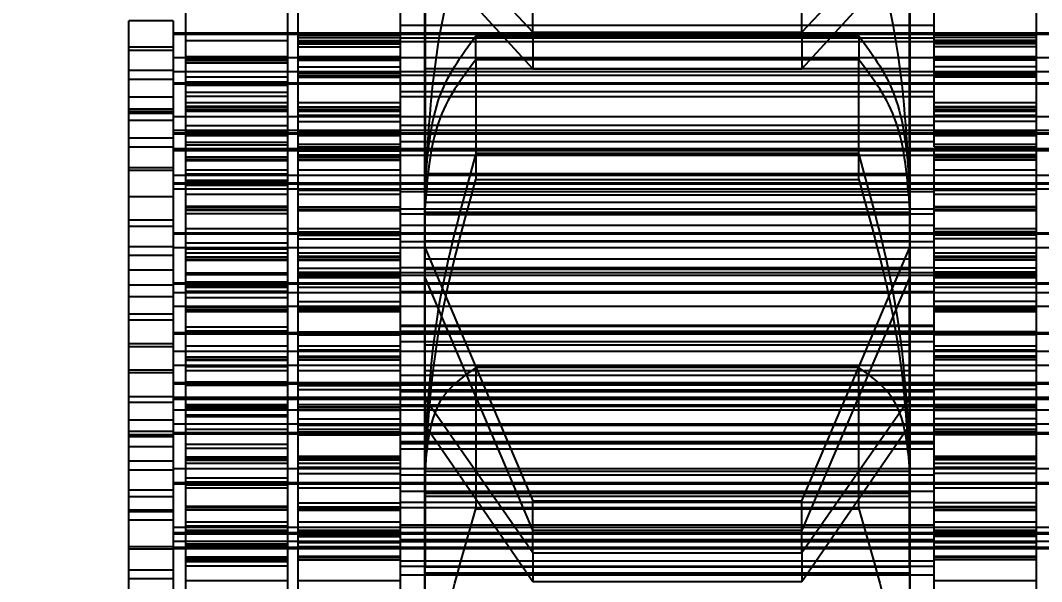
# Model space of a CAD drawing. Header units: metres. Extents: x 0 to 21025, y 0 to 14850.
# Drawn here: x 8842.54 to 8857.71, y 13120.65 to 13128.99 of the extents above; entities that cross this region are included whole.
import ezdxf

# ---------------------------------------------------------------- set-up
doc = ezdxf.new("R2010")
doc.units = ezdxf.units.M
doc.header["$LTSCALE"] = 25
doc.linetypes.add('HIDDEN2', pattern=[4.7625, 3.175, -1.5875])
doc.layers.add('18_COTAS', color=7, linetype='Continuous')
doc.layers.add('ST1', color=7, linetype='HIDDEN2')
doc.styles.add('ROMANS', font='ROMANS.SHX')
doc.dimstyles.new('25___1-25', dxfattribs={"dimscale": 25, "dimtxt": 2.5, "dimasz": 2, "dimexe": 1.5, "dimexo": 1, "dimgap": 0.5, "dimtad": 1, "dimzin": 12, "dimtxsty": 'ROMANS', "dimcen": 0, "dimclrd": 256, "dimclre": 256, "dimclrt": 3, "dimazin": 3, "dimtfac": 1, "dimtmove": 0, "dimatfit": 0, "dimfxl": 1, "dimlwd": -1, "dimlwe": -1, "dimarcsym": 0})

# ---------------------------------------------------------------- blocks, each defined once
blk = doc.blocks.new('*D14')
at = {"layer": '18_COTAS', "transparency": 16777216}
for p, q in [((8767.149, 13416.484), (9534.934, 13416.484)), ((9497.434, 11742.681), (9497.434, 13366.484)), ((8955.399, 11692.681), (9534.934, 11692.681))]:
    blk.add_line(p, q, dxfattribs=at)
for points in [[(9489.1, 13366.484), (9505.767, 13366.484), (9497.434, 13416.484)], [(9489.1, 11742.681), (9505.767, 11742.681), (9497.434, 11692.681)]]:
    blk.add_solid(points, dxfattribs=at)
at = {"layer": 'Defpoints', "color": 0, "transparency": 16777216}
for p in [(8742.149, 13416.484), (9497.434, 13416.484), (8930.399, 11692.681)]:
    blk.add_point(p, dxfattribs=at)
at = {"layer": '18_COTAS', "color": 3, "transparency": 16777216, "insert": (9447.731, 12554.582), "char_height": 62.5, "attachment_point": 5, "rotation": 90, "style": 'ROMANS'}
blk.add_mtext('1723,8', dxfattribs=at)

msp = doc.modelspace()

# ---------------------------------------------------------------- linework, layer by layer
at = {"layer": 'ST1'}
for p, q in [((8844.992, 13127.137), (8844.992, 13136.64)), ((8846.512, 13127.137), (8846.512, 13136.64)), ((8846.664, 13127.108), (8846.664, 13132.078)), ((8848.184, 13127.108), (8848.184, 13132.078)), ((8856.114, 13127.108), (8856.114, 13132.078)), ((8857.634, 13127.108), (8857.634, 13132.078)), ((8850.149, 13128.813), (8848.549, 13130.524)), ((8848.549, 13130.524), (8848.549, 13126.714)), ((8855.749, 13130.524), (8854.149, 13128.813)), ((8855.749, 13126.714), (8855.749, 13130.524)), ((8848.549, 13130.015), (8850.149, 13128.266)), ((8854.149, 13128.266), (8855.749, 13130.015)), ((8850.149, 13128.813), (8850.149, 13129.807)), ((8854.149, 13128.813), (8854.149, 13129.807)), ((8848.544, 13126.209), (8848.544, 13129.128)), ((8855.754, 13129.128), (8855.754, 13126.176)), ((8844.149, 13128.109), (8844.149, 13128.981)), ((8844.807, 13128.981), (8844.149, 13128.981)), ((8844.807, 13128.981), (8844.807, 13128.109)), ((8848.184, 13128.914), (8856.114, 13128.914)), ((8844.807, 13128.802), (8859.306, 13128.802)), ((8859.306, 13128.779), (8844.807, 13128.779)), ((8844.992, 13128.802), (8846.512, 13128.802)), ((8846.512, 13128.779), (8844.992, 13128.779)), ((8846.664, 13128.802), (8848.184, 13128.802)), ((8848.184, 13128.779), (8846.664, 13128.779)), ((8846.664, 13128.767), (8848.184, 13128.767)), ((8846.664, 13128.733), (8848.184, 13128.733)), ((8848.184, 13128.802), (8856.114, 13128.802)), ((8856.114, 13128.799), (8848.184, 13128.799)), ((8856.114, 13128.779), (8848.184, 13128.779)), ((8848.184, 13128.728), (8856.114, 13128.728)), ((8849.305, 13128.758), (8854.992, 13128.758)), ((8849.305, 13128.402), (8849.305, 13128.758)), ((8850.149, 13128.813), (8854.149, 13128.813)), ((8850.149, 13128.813), (8850.149, 13128.266)), ((8854.149, 13128.813), (8854.149, 13128.266)), ((8854.992, 13128.758), (8854.992, 13128.402)), ((8856.114, 13128.802), (8857.634, 13128.802)), ((8857.634, 13128.779), (8856.114, 13128.779)), ((8857.634, 13128.767), (8856.114, 13128.767)), ((8857.634, 13128.733), (8856.114, 13128.733)), ((8844.807, 13128.59), (8844.149, 13128.59)), ((8844.992, 13128.69), (8846.512, 13128.69)), ((8846.664, 13128.69), (8848.184, 13128.69)), ((8846.664, 13128.672), (8848.184, 13128.672)), ((8846.664, 13128.658), (8848.184, 13128.658)), ((8846.664, 13128.638), (8848.184, 13128.638)), ((8846.664, 13128.595), (8848.184, 13128.595)), ((8856.114, 13128.667), (8848.184, 13128.667)), ((8857.634, 13128.69), (8856.114, 13128.69)), ((8857.634, 13128.672), (8856.114, 13128.672)), ((8857.634, 13128.658), (8856.114, 13128.658)), ((8857.634, 13128.638), (8856.114, 13128.638)), ((8857.634, 13128.595), (8856.114, 13128.595)), ((8844.149, 13128.545), (8844.807, 13128.545)), ((8859.306, 13128.428), (8844.807, 13128.428)), ((8844.992, 13128.452), (8846.512, 13128.452)), ((8844.992, 13128.443), (8846.512, 13128.443)), ((8846.512, 13128.428), (8844.992, 13128.428)), ((8848.184, 13128.447), (8846.664, 13128.447)), ((8848.184, 13128.428), (8846.664, 13128.428)), ((8856.114, 13128.428), (8848.184, 13128.428)), ((8857.634, 13128.447), (8856.114, 13128.447)), ((8857.634, 13128.428), (8856.114, 13128.428)), ((8846.512, 13128.399), (8844.992, 13128.399)), ((8844.992, 13128.392), (8846.512, 13128.392)), ((8844.992, 13128.357), (8846.512, 13128.357)), ((8848.184, 13128.399), (8846.664, 13128.399)), ((8846.664, 13128.396), (8848.184, 13128.396)), ((8846.664, 13128.297), (8848.184, 13128.297)), ((8848.544, 13128.273), (8855.754, 13128.273)), ((8849.305, 13128.402), (8849.305, 13126.623)), ((8854.992, 13128.402), (8849.305, 13128.402)), ((8850.149, 13128.266), (8854.149, 13128.266)), ((8854.992, 13126.623), (8854.992, 13128.402)), ((8857.634, 13128.399), (8856.114, 13128.399)), ((8857.634, 13128.396), (8856.114, 13128.396)), ((8857.634, 13128.297), (8856.114, 13128.297)), ((8844.149, 13128.248), (8844.807, 13128.248)), ((8844.807, 13128.226), (8859.306, 13128.226)), ((8844.992, 13128.226), (8846.512, 13128.226)), ((8846.512, 13128.142), (8844.992, 13128.142)), ((8846.664, 13128.226), (8848.184, 13128.226)), ((8848.184, 13128.202), (8846.664, 13128.202)), ((8846.664, 13128.172), (8848.184, 13128.172)), ((8846.664, 13128.145), (8848.184, 13128.145)), ((8848.184, 13128.142), (8846.664, 13128.142)), ((8848.184, 13128.226), (8856.114, 13128.226)), ((8848.184, 13128.172), (8856.114, 13128.172)), ((8856.114, 13128.226), (8857.634, 13128.226)), ((8857.634, 13128.202), (8856.114, 13128.202)), ((8857.634, 13128.172), (8856.114, 13128.172)), ((8857.634, 13128.145), (8856.114, 13128.145)), ((8857.634, 13128.142), (8856.114, 13128.142)), ((8844.149, 13127.601), (8844.149, 13128.109)), ((8844.807, 13128.109), (8844.149, 13128.109)), ((8844.807, 13128.109), (8844.807, 13127.601)), ((8844.807, 13128.059), (8859.306, 13128.059)), ((8859.306, 13128.037), (8844.807, 13128.037)), ((8844.992, 13128.072), (8846.512, 13128.072)), ((8844.992, 13128.059), (8846.512, 13128.059)), ((8846.512, 13128.037), (8844.992, 13128.037)), ((8844.992, 13128.024), (8846.512, 13128.024)), ((8846.664, 13128.059), (8848.184, 13128.059)), ((8848.184, 13128.037), (8846.664, 13128.037)), ((8848.184, 13128.059), (8856.114, 13128.059)), ((8856.114, 13128.037), (8848.184, 13128.037)), ((8856.114, 13128.059), (8857.634, 13128.059)), ((8857.634, 13128.037), (8856.114, 13128.037)), ((8844.807, 13127.848), (8844.149, 13127.848)), ((8844.992, 13127.921), (8846.512, 13127.921)), ((8844.992, 13127.861), (8846.512, 13127.861)), ((8856.114, 13127.927), (8848.184, 13127.927)), ((8856.114, 13127.924), (8848.184, 13127.924)), ((8848.184, 13127.856), (8856.114, 13127.856)), ((8844.149, 13127.673), (8844.807, 13127.673)), ((8844.992, 13127.766), (8846.512, 13127.766)), ((8846.512, 13127.705), (8844.992, 13127.705)), ((8844.992, 13127.697), (8846.512, 13127.697)), ((8846.664, 13127.766), (8848.184, 13127.766)), ((8846.664, 13127.701), (8848.184, 13127.701)), ((8846.664, 13127.697), (8848.184, 13127.697)), ((8856.114, 13127.766), (8857.634, 13127.766)), ((8857.634, 13127.701), (8856.114, 13127.701)), ((8856.114, 13127.697), (8857.634, 13127.697)), ((8844.807, 13127.631), (8844.149, 13127.631)), ((8844.149, 13126.68), (8844.149, 13127.601)), ((8844.807, 13127.601), (8844.149, 13127.601)), ((8844.149, 13127.506), (8844.807, 13127.506)), ((8844.807, 13127.601), (8844.807, 13126.68)), ((8859.306, 13127.556), (8844.807, 13127.556)), ((8846.512, 13127.657), (8844.992, 13127.657)), ((8844.992, 13127.653), (8846.512, 13127.653)), ((8844.992, 13127.64), (8846.512, 13127.64)), ((8846.512, 13127.556), (8844.992, 13127.556)), ((8848.184, 13127.657), (8846.664, 13127.657)), ((8846.664, 13127.649), (8848.184, 13127.649)), ((8846.664, 13127.64), (8848.184, 13127.64)), ((8846.664, 13127.58), (8848.184, 13127.58)), ((8848.184, 13127.556), (8846.664, 13127.556)), ((8856.114, 13127.556), (8848.184, 13127.556)), ((8857.634, 13127.657), (8856.114, 13127.657)), ((8856.114, 13127.649), (8857.634, 13127.649)), ((8856.114, 13127.64), (8857.634, 13127.64)), ((8856.114, 13127.58), (8857.634, 13127.58)), ((8857.634, 13127.556), (8856.114, 13127.556)), ((8844.807, 13127.354), (8859.306, 13127.354)), ((8844.992, 13127.425), (8846.512, 13127.425)), ((8844.992, 13127.354), (8846.512, 13127.354)), ((8846.664, 13127.485), (8848.184, 13127.485)), ((8846.664, 13127.354), (8848.184, 13127.354)), ((8848.184, 13127.429), (8856.114, 13127.429)), ((8848.184, 13127.354), (8856.114, 13127.354)), ((8857.634, 13127.485), (8856.114, 13127.485)), ((8856.114, 13127.354), (8857.634, 13127.354)), ((8844.807, 13127.237), (8844.149, 13127.237)), ((8844.807, 13127.317), (8859.306, 13127.317)), ((8859.306, 13127.294), (8844.807, 13127.294)), ((8846.512, 13127.33), (8844.992, 13127.33)), ((8844.992, 13127.317), (8846.512, 13127.317)), ((8846.512, 13127.294), (8844.992, 13127.294)), ((8846.512, 13127.27), (8844.992, 13127.27)), ((8846.664, 13127.33), (8848.184, 13127.33)), ((8846.664, 13127.317), (8848.184, 13127.317)), ((8848.184, 13127.294), (8846.664, 13127.294)), ((8846.664, 13127.282), (8848.184, 13127.282)), ((8848.184, 13127.27), (8846.664, 13127.27)), ((8848.184, 13127.317), (8856.114, 13127.317)), ((8856.114, 13127.294), (8848.184, 13127.294)), ((8857.634, 13127.33), (8856.114, 13127.33)), ((8856.114, 13127.317), (8857.634, 13127.317)), ((8857.634, 13127.294), (8856.114, 13127.294)), ((8857.634, 13127.282), (8856.114, 13127.282)), ((8857.634, 13127.27), (8856.114, 13127.27)), ((8844.807, 13127.105), (8844.149, 13127.105)), ((8859.306, 13127.078), (8844.807, 13127.078)), ((8844.992, 13127.176), (8846.512, 13127.176)), ((8844.992, 13127.137), (8846.512, 13127.137)), ((8844.992, 13123.224), (8844.992, 13127.137)), ((8846.512, 13127.078), (8844.992, 13127.078)), ((8846.512, 13123.224), (8846.512, 13127.137)), ((8846.664, 13119.282), (8846.664, 13127.147)), ((8846.664, 13127.147), (8848.184, 13127.147)), ((8846.664, 13127.108), (8848.184, 13127.108)), ((8848.184, 13127.078), (8846.664, 13127.078)), ((8856.114, 13127.182), (8848.184, 13127.182)), ((8848.184, 13119.282), (8848.184, 13127.147)), ((8856.114, 13127.078), (8848.184, 13127.078)), ((8856.114, 13127.054), (8848.184, 13127.054)), ((8856.114, 13127.147), (8857.634, 13127.147)), ((8856.114, 13127.108), (8857.634, 13127.108)), ((8857.634, 13127.078), (8856.114, 13127.078)), ((8857.634, 13119.282), (8857.634, 13127.108)), ((8859.306, 13127.047), (8844.807, 13127.047)), ((8846.512, 13127.047), (8844.992, 13127.047)), ((8844.992, 13126.958), (8846.512, 13126.958)), ((8844.992, 13126.954), (8846.512, 13126.954)), ((8846.512, 13126.914), (8844.992, 13126.914)), ((8844.992, 13126.907), (8846.512, 13126.907)), ((8846.664, 13127.049), (8848.184, 13127.049)), ((8848.184, 13127.047), (8846.664, 13127.047)), ((8846.664, 13126.989), (8848.184, 13126.989)), ((8848.184, 13126.962), (8846.664, 13126.962)), ((8846.664, 13126.954), (8848.184, 13126.954)), ((8848.184, 13126.914), (8846.664, 13126.914)), ((8846.664, 13126.911), (8848.184, 13126.911)), ((8856.114, 13127.047), (8848.184, 13127.047)), ((8848.184, 13126.983), (8856.114, 13126.983)), ((8854.992, 13127.01), (8849.305, 13127.01)), ((8857.634, 13127.049), (8856.114, 13127.049)), ((8856.114, 13119.282), (8856.114, 13127.047)), ((8857.634, 13127.047), (8856.114, 13127.047)), ((8857.634, 13126.989), (8856.114, 13126.989)), ((8857.634, 13126.962), (8856.114, 13126.962)), ((8856.114, 13126.954), (8857.634, 13126.954)), ((8857.634, 13126.914), (8856.114, 13126.914)), ((8857.634, 13126.911), (8856.114, 13126.911)), ((8844.149, 13126.801), (8844.807, 13126.801)), ((8844.149, 13126.763), (8844.807, 13126.763)), ((8844.992, 13126.768), (8846.512, 13126.768)), ((8846.664, 13126.768), (8848.184, 13126.768)), ((8856.114, 13126.768), (8857.634, 13126.768)), ((8844.149, 13122.804), (8844.149, 13126.68)), ((8859.306, 13126.684), (8844.807, 13126.684)), ((8844.807, 13126.68), (8844.807, 13122.804)), ((8844.992, 13126.708), (8846.512, 13126.708)), ((8846.512, 13126.684), (8844.992, 13126.684)), ((8844.992, 13126.613), (8846.512, 13126.613)), ((8848.184, 13126.684), (8846.664, 13126.684)), ((8848.184, 13126.687), (8856.114, 13126.687)), ((8856.114, 13126.684), (8848.184, 13126.684)), ((8848.549, 13126.714), (8855.749, 13126.714)), ((8848.549, 13125.6), (8848.549, 13126.714)), ((8849.305, 13126.623), (8854.992, 13126.623)), ((8855.749, 13126.714), (8855.749, 13125.6)), ((8857.634, 13126.684), (8856.114, 13126.684)), ((8844.807, 13126.574), (8859.306, 13126.574)), ((8859.306, 13126.552), (8844.807, 13126.552)), ((8844.807, 13126.482), (8859.306, 13126.482)), ((8844.992, 13126.587), (8846.512, 13126.587)), ((8844.992, 13126.574), (8846.512, 13126.574)), ((8846.512, 13126.552), (8844.992, 13126.552)), ((8844.992, 13126.539), (8846.512, 13126.539)), ((8844.992, 13126.482), (8846.512, 13126.482)), ((8846.664, 13126.574), (8848.184, 13126.574)), ((8846.664, 13126.553), (8848.184, 13126.553)), ((8848.184, 13126.552), (8846.664, 13126.552)), ((8846.664, 13126.482), (8848.184, 13126.482)), ((8848.184, 13126.458), (8846.664, 13126.458)), ((8848.184, 13126.574), (8856.114, 13126.574)), ((8856.114, 13126.552), (8848.184, 13126.552)), ((8848.184, 13126.482), (8856.114, 13126.482)), ((8856.114, 13126.574), (8857.634, 13126.574)), ((8857.634, 13126.553), (8856.114, 13126.553)), ((8857.634, 13126.552), (8856.114, 13126.552)), ((8856.114, 13126.482), (8857.634, 13126.482)), ((8857.634, 13126.458), (8856.114, 13126.458)), ((8844.807, 13126.365), (8844.149, 13126.365)), ((8844.807, 13126.363), (8844.149, 13126.363)), ((8846.512, 13126.398), (8844.992, 13126.398)), ((8848.184, 13126.398), (8846.664, 13126.398)), ((8856.114, 13126.439), (8848.184, 13126.439)), ((8855.754, 13126.392), (8848.544, 13126.392)), ((8857.634, 13126.398), (8856.114, 13126.398)), ((8846.512, 13126.22), (8844.992, 13126.22)), ((8844.992, 13126.212), (8846.512, 13126.212)), ((8844.992, 13126.177), (8846.512, 13126.177)), ((8846.512, 13126.172), (8844.992, 13126.172)), ((8844.992, 13126.168), (8846.512, 13126.168)), ((8846.664, 13126.216), (8848.184, 13126.216)), ((8846.664, 13126.212), (8848.184, 13126.212)), ((8848.184, 13126.172), (8846.664, 13126.172)), ((8846.664, 13126.164), (8848.184, 13126.164)), ((8856.114, 13126.182), (8848.184, 13126.182)), ((8848.544, 13126.13), (8848.544, 13126.254)), ((8848.544, 13126.254), (8848.544, 13126.13)), ((8848.544, 13122.073), (8848.544, 13126.176)), ((8848.549, 13126.285), (8855.749, 13126.285)), ((8855.754, 13126.254), (8855.754, 13126.13)), ((8855.754, 13126.13), (8855.754, 13126.254)), ((8855.754, 13126.176), (8855.754, 13122.073)), ((8857.634, 13126.216), (8856.114, 13126.216)), ((8856.114, 13126.212), (8857.634, 13126.212)), ((8857.634, 13126.172), (8856.114, 13126.172)), ((8856.114, 13126.164), (8857.634, 13126.164)), ((8844.149, 13126.021), (8844.807, 13126.021)), ((8844.992, 13126.117), (8846.512, 13126.117)), ((8848.184, 13126.111), (8856.114, 13126.111)), ((8855.754, 13126.13), (8848.544, 13126.13)), ((8855.754, 13126.099), (8848.544, 13126.099)), ((8844.149, 13125.929), (8844.807, 13125.929)), ((8844.992, 13125.896), (8846.512, 13125.896)), ((8846.664, 13125.896), (8848.184, 13125.896)), ((8846.664, 13125.845), (8848.184, 13125.845)), ((8848.184, 13125.944), (8856.114, 13125.944)), ((8856.114, 13125.896), (8857.634, 13125.896)), ((8857.634, 13125.845), (8856.114, 13125.845)), ((8844.807, 13125.832), (8859.306, 13125.832)), ((8859.306, 13125.812), (8844.807, 13125.812)), ((8859.306, 13125.809), (8844.807, 13125.809)), ((8844.992, 13125.832), (8846.512, 13125.832)), ((8846.512, 13125.812), (8844.992, 13125.812)), ((8846.512, 13125.809), (8844.992, 13125.809)), ((8846.664, 13125.836), (8848.184, 13125.836)), ((8846.664, 13125.832), (8848.184, 13125.832)), ((8848.184, 13125.812), (8846.664, 13125.812)), ((8848.184, 13125.809), (8846.664, 13125.809)), ((8846.664, 13125.797), (8848.184, 13125.797)), ((8846.664, 13125.741), (8848.184, 13125.741)), ((8848.184, 13125.832), (8856.114, 13125.832)), ((8856.114, 13125.812), (8848.184, 13125.812)), ((8856.114, 13125.809), (8848.184, 13125.809)), ((8856.114, 13125.697), (8848.184, 13125.697)), ((8848.544, 13125.709), (8855.754, 13125.709)), ((8856.114, 13125.836), (8857.634, 13125.836)), ((8856.114, 13125.832), (8857.634, 13125.832)), ((8857.634, 13125.812), (8856.114, 13125.812)), ((8857.634, 13125.809), (8856.114, 13125.809)), ((8857.634, 13125.797), (8856.114, 13125.797)), ((8857.634, 13125.741), (8856.114, 13125.741)), ((8844.807, 13125.62), (8844.149, 13125.62)), ((8844.807, 13125.61), (8859.306, 13125.61)), ((8844.992, 13125.681), (8846.512, 13125.681)), ((8844.992, 13125.61), (8846.512, 13125.61)), ((8846.512, 13125.586), (8844.992, 13125.586)), ((8846.664, 13125.61), (8848.184, 13125.61)), ((8848.184, 13125.61), (8856.114, 13125.61)), ((8848.549, 13125.6), (8850.149, 13121.85)), ((8848.549, 13123.363), (8848.549, 13125.6)), ((8854.149, 13121.85), (8855.749, 13125.6)), ((8855.749, 13123.363), (8855.749, 13125.6)), ((8856.114, 13125.61), (8857.634, 13125.61)), ((8844.807, 13125.493), (8844.149, 13125.493)), ((8846.512, 13125.526), (8844.992, 13125.526)), ((8844.992, 13125.473), (8846.512, 13125.473)), ((8844.992, 13125.469), (8846.512, 13125.469)), ((8846.512, 13125.429), (8844.992, 13125.429)), ((8844.992, 13125.422), (8846.512, 13125.422)), ((8848.184, 13125.526), (8846.664, 13125.526)), ((8848.184, 13125.477), (8846.664, 13125.477)), ((8846.664, 13125.469), (8848.184, 13125.469)), ((8848.184, 13125.429), (8846.664, 13125.429)), ((8846.664, 13125.426), (8848.184, 13125.426)), ((8848.544, 13125.444), (8855.754, 13125.444)), ((8857.634, 13125.526), (8856.114, 13125.526)), ((8857.634, 13125.477), (8856.114, 13125.477)), ((8856.114, 13125.469), (8857.634, 13125.469)), ((8857.634, 13125.429), (8856.114, 13125.429)), ((8857.634, 13125.426), (8856.114, 13125.426)), ((8844.149, 13125.278), (8844.807, 13125.278)), ((8846.664, 13125.305), (8848.184, 13125.305)), ((8846.664, 13125.245), (8848.184, 13125.245)), ((8856.114, 13125.31), (8848.184, 13125.31)), ((8848.184, 13125.239), (8856.114, 13125.239)), ((8855.749, 13125.284), (8848.549, 13125.284)), ((8857.634, 13125.305), (8856.114, 13125.305)), ((8857.634, 13125.245), (8856.114, 13125.245)), ((8844.807, 13125.089), (8859.306, 13125.089)), ((8846.512, 13125.229), (8844.992, 13125.229)), ((8846.512, 13125.208), (8844.992, 13125.208)), ((8844.992, 13125.102), (8846.512, 13125.102)), ((8844.992, 13125.089), (8846.512, 13125.089)), ((8848.184, 13125.229), (8846.664, 13125.229)), ((8846.664, 13125.21), (8848.184, 13125.21)), ((8848.184, 13125.208), (8846.664, 13125.208)), ((8846.664, 13125.19), (8848.184, 13125.19)), ((8846.664, 13125.188), (8848.184, 13125.188)), ((8846.664, 13125.168), (8848.184, 13125.168)), ((8846.664, 13125.089), (8848.184, 13125.089)), ((8848.184, 13125.202), (8856.114, 13125.202)), ((8848.184, 13125.089), (8856.114, 13125.089)), ((8850.149, 13121.411), (8848.549, 13125.168)), ((8855.749, 13125.168), (8854.149, 13121.411)), ((8857.634, 13125.229), (8856.114, 13125.229)), ((8857.634, 13125.21), (8856.114, 13125.21)), ((8857.634, 13125.208), (8856.114, 13125.208)), ((8856.114, 13125.19), (8857.634, 13125.19)), ((8857.634, 13125.188), (8856.114, 13125.188)), ((8856.114, 13125.168), (8857.634, 13125.168)), ((8856.114, 13125.089), (8857.634, 13125.089)), ((8844.149, 13125.056), (8844.807, 13125.056)), ((8859.306, 13125.067), (8844.807, 13125.067)), ((8859.306, 13124.939), (8844.807, 13124.939)), ((8846.512, 13125.067), (8844.992, 13125.067)), ((8844.992, 13125.054), (8846.512, 13125.054)), ((8844.992, 13125.023), (8846.512, 13125.023)), ((8844.992, 13124.964), (8846.512, 13124.964)), ((8846.512, 13124.939), (8844.992, 13124.939)), ((8848.184, 13125.067), (8846.664, 13125.067)), ((8846.664, 13125.023), (8848.184, 13125.023)), ((8848.184, 13124.939), (8846.664, 13124.939)), ((8856.114, 13125.067), (8848.184, 13125.067)), ((8856.114, 13124.954), (8848.184, 13124.954)), ((8856.114, 13124.939), (8848.184, 13124.939)), ((8855.749, 13124.935), (8848.549, 13124.935)), ((8857.634, 13125.067), (8856.114, 13125.067)), ((8856.114, 13125.023), (8857.634, 13125.023)), ((8857.634, 13124.939), (8856.114, 13124.939)), ((8844.807, 13124.878), (8844.149, 13124.878)), ((8844.992, 13124.869), (8846.512, 13124.869)), ((8846.664, 13124.809), (8848.184, 13124.809)), ((8857.634, 13124.809), (8856.114, 13124.809)), ((8844.807, 13124.738), (8859.306, 13124.738)), ((8844.992, 13124.738), (8846.512, 13124.738)), ((8846.512, 13124.735), (8844.992, 13124.735)), ((8844.992, 13124.727), (8846.512, 13124.727)), ((8846.512, 13124.687), (8844.992, 13124.687)), ((8844.992, 13124.683), (8846.512, 13124.683)), ((8846.512, 13124.654), (8844.992, 13124.654)), ((8846.664, 13124.738), (8848.184, 13124.738)), ((8846.664, 13124.731), (8848.184, 13124.731)), ((8846.664, 13124.727), (8848.184, 13124.727)), ((8848.184, 13124.714), (8846.664, 13124.714)), ((8848.184, 13124.687), (8846.664, 13124.687)), ((8846.664, 13124.679), (8848.184, 13124.679)), ((8848.184, 13124.654), (8846.664, 13124.654)), ((8848.184, 13124.738), (8856.114, 13124.738)), ((8856.114, 13124.738), (8857.634, 13124.738)), ((8857.634, 13124.731), (8856.114, 13124.731)), ((8856.114, 13124.727), (8857.634, 13124.727)), ((8857.634, 13124.714), (8856.114, 13124.714)), ((8857.634, 13124.687), (8856.114, 13124.687)), ((8856.114, 13124.679), (8857.634, 13124.679)), ((8857.634, 13124.654), (8856.114, 13124.654)), ((8844.807, 13124.621), (8844.149, 13124.621)), ((8844.149, 13124.536), (8844.807, 13124.536)), ((8844.807, 13124.347), (8859.306, 13124.347)), ((8859.306, 13124.324), (8844.807, 13124.324)), ((8844.992, 13124.432), (8846.512, 13124.432)), ((8844.992, 13124.373), (8846.512, 13124.373)), ((8844.992, 13124.347), (8846.512, 13124.347)), ((8846.512, 13124.324), (8844.992, 13124.324)), ((8846.664, 13124.36), (8848.184, 13124.36)), ((8846.664, 13124.347), (8848.184, 13124.347)), ((8848.184, 13124.324), (8846.664, 13124.324)), ((8848.184, 13124.459), (8856.114, 13124.459)), ((8856.114, 13124.438), (8848.184, 13124.438)), ((8848.184, 13124.367), (8856.114, 13124.367)), ((8848.184, 13124.347), (8856.114, 13124.347)), ((8856.114, 13124.324), (8848.184, 13124.324)), ((8857.634, 13124.36), (8856.114, 13124.36)), ((8856.114, 13124.347), (8857.634, 13124.347)), ((8857.634, 13124.324), (8856.114, 13124.324)), ((8844.149, 13124.184), (8844.807, 13124.184)), ((8846.664, 13124.312), (8848.184, 13124.312)), ((8856.114, 13124.212), (8848.184, 13124.212)), ((8857.634, 13124.312), (8856.114, 13124.312)), ((8844.807, 13124.135), (8844.149, 13124.135)), ((8859.306, 13124.067), (8844.807, 13124.067)), ((8844.992, 13124.151), (8846.512, 13124.151)), ((8846.512, 13124.067), (8844.992, 13124.067)), ((8846.664, 13124.151), (8848.184, 13124.151)), ((8846.664, 13124.092), (8848.184, 13124.092)), ((8848.184, 13124.067), (8846.664, 13124.067)), ((8856.114, 13124.067), (8848.184, 13124.067)), ((8848.549, 13124.166), (8855.749, 13124.166)), ((8856.114, 13124.151), (8857.634, 13124.151)), ((8856.114, 13124.092), (8857.634, 13124.092)), ((8857.634, 13124.067), (8856.114, 13124.067)), ((8844.807, 13123.866), (8859.306, 13123.866)), ((8844.992, 13123.988), (8846.512, 13123.988)), ((8844.992, 13123.984), (8846.512, 13123.984)), ((8846.512, 13123.945), (8844.992, 13123.945)), ((8844.992, 13123.937), (8846.512, 13123.937)), ((8844.992, 13123.937), (8846.512, 13123.937)), ((8844.992, 13123.866), (8846.512, 13123.866)), ((8846.664, 13123.996), (8848.184, 13123.996)), ((8848.184, 13123.992), (8846.664, 13123.992)), ((8846.664, 13123.984), (8848.184, 13123.984)), ((8848.184, 13123.945), (8846.664, 13123.945)), ((8846.664, 13123.941), (8848.184, 13123.941)), ((8846.664, 13123.866), (8848.184, 13123.866)), ((8848.184, 13123.866), (8856.114, 13123.866)), ((8857.634, 13123.996), (8856.114, 13123.996)), ((8857.634, 13123.992), (8856.114, 13123.992)), ((8856.114, 13123.984), (8857.634, 13123.984)), ((8857.634, 13123.945), (8856.114, 13123.945)), ((8857.634, 13123.941), (8856.114, 13123.941)), ((8856.114, 13123.866), (8857.634, 13123.866)), ((8844.149, 13123.793), (8844.807, 13123.793)), ((8844.807, 13123.749), (8844.149, 13123.749)), ((8846.512, 13123.841), (8844.992, 13123.841)), ((8846.512, 13123.782), (8844.992, 13123.782)), ((8848.184, 13123.782), (8846.664, 13123.782)), ((8848.184, 13123.717), (8856.114, 13123.717)), ((8848.549, 13123.786), (8855.749, 13123.786)), ((8849.305, 13123.83), (8849.305, 13121.728)), ((8854.992, 13123.83), (8849.305, 13123.83)), ((8854.992, 13121.728), (8854.992, 13123.83)), ((8857.634, 13123.782), (8856.114, 13123.782)), ((8844.807, 13123.604), (8859.306, 13123.604)), ((8859.306, 13123.582), (8844.807, 13123.582)), ((8844.992, 13123.617), (8846.512, 13123.617)), ((8844.992, 13123.604), (8846.512, 13123.604)), ((8846.512, 13123.582), (8844.992, 13123.582)), ((8844.992, 13123.569), (8846.512, 13123.569)), ((8846.664, 13123.604), (8848.184, 13123.604)), ((8848.184, 13123.582), (8846.664, 13123.582)), ((8846.664, 13123.56), (8848.184, 13123.56)), ((8848.184, 13123.604), (8856.114, 13123.604)), ((8856.114, 13123.582), (8848.184, 13123.582)), ((8856.114, 13123.566), (8848.184, 13123.566)), ((8856.114, 13123.604), (8857.634, 13123.604)), ((8857.634, 13123.582), (8856.114, 13123.582)), ((8857.634, 13123.56), (8856.114, 13123.56)), ((8846.664, 13123.501), (8848.184, 13123.501)), ((8848.184, 13123.495), (8856.114, 13123.495)), ((8856.114, 13123.469), (8848.184, 13123.469)), ((8857.634, 13123.501), (8856.114, 13123.501)), ((8844.807, 13123.393), (8844.149, 13123.393)), ((8844.149, 13123.312), (8844.807, 13123.312)), ((8844.807, 13123.388), (8859.306, 13123.388)), ((8844.807, 13123.357), (8859.306, 13123.357)), ((8844.992, 13123.388), (8846.512, 13123.388)), ((8844.992, 13123.357), (8846.512, 13123.357)), ((8844.992, 13123.279), (8846.512, 13123.279)), ((8844.992, 13123.259), (8846.512, 13123.259)), ((8846.664, 13123.388), (8848.184, 13123.388)), ((8846.664, 13123.357), (8848.184, 13123.357)), ((8846.664, 13123.279), (8848.184, 13123.279)), ((8848.184, 13123.388), (8856.114, 13123.388)), ((8848.184, 13123.357), (8856.114, 13123.357)), ((8856.114, 13123.269), (8848.184, 13123.269)), ((8850.149, 13121.074), (8848.549, 13123.363)), ((8848.549, 13123.363), (8848.549, 13120.867)), ((8855.749, 13123.363), (8854.149, 13121.074)), ((8855.749, 13120.867), (8855.749, 13123.363)), ((8856.114, 13123.388), (8857.634, 13123.388)), ((8856.114, 13123.357), (8857.634, 13123.357)), ((8856.114, 13123.279), (8857.634, 13123.279)), ((8859.306, 13123.195), (8844.807, 13123.195)), ((8846.512, 13123.25), (8844.992, 13123.25)), ((8844.992, 13123.242), (8846.512, 13123.242)), ((8844.992, 13123.224), (8846.512, 13123.224)), ((8844.992, 13119.282), (8844.992, 13123.224)), ((8844.992, 13123.219), (8846.512, 13123.219)), ((8846.512, 13123.202), (8844.992, 13123.202)), ((8844.992, 13123.198), (8846.512, 13123.198)), ((8846.512, 13123.195), (8844.992, 13123.195)), ((8844.992, 13123.124), (8846.512, 13123.124)), ((8844.992, 13123.118), (8846.512, 13123.118)), ((8846.512, 13119.282), (8846.512, 13123.224)), ((8846.664, 13123.246), (8848.184, 13123.246)), ((8846.664, 13123.242), (8848.184, 13123.242)), ((8848.184, 13123.202), (8846.664, 13123.202)), ((8848.184, 13123.195), (8846.664, 13123.195)), ((8846.664, 13123.194), (8848.184, 13123.194)), ((8856.114, 13123.248), (8848.184, 13123.248)), ((8856.114, 13123.195), (8848.184, 13123.195)), ((8857.634, 13123.246), (8856.114, 13123.246)), ((8856.114, 13123.242), (8857.634, 13123.242)), ((8857.634, 13123.202), (8856.114, 13123.202)), ((8857.634, 13123.195), (8856.114, 13123.195)), ((8856.114, 13123.194), (8857.634, 13123.194)), ((8844.149, 13123.051), (8844.807, 13123.051)), ((8844.807, 13122.994), (8859.306, 13122.994)), ((8844.992, 13123.1), (8846.512, 13123.1)), ((8844.992, 13122.994), (8846.512, 13122.994)), ((8846.664, 13123.065), (8848.184, 13123.065)), ((8846.664, 13122.994), (8848.184, 13122.994)), ((8848.184, 13122.969), (8846.664, 13122.969)), ((8848.184, 13122.994), (8856.114, 13122.994)), ((8848.184, 13122.974), (8856.114, 13122.974)), ((8848.549, 13122.973), (8850.149, 13120.649)), ((8854.149, 13120.649), (8855.749, 13122.973)), ((8857.634, 13123.065), (8856.114, 13123.065)), ((8856.114, 13122.994), (8857.634, 13122.994)), ((8857.634, 13122.969), (8856.114, 13122.969)), ((8844.807, 13122.877), (8844.149, 13122.877)), ((8844.149, 13122.834), (8844.807, 13122.834)), ((8844.149, 13122.004), (8844.149, 13122.804)), ((8844.149, 13122.804), (8844.807, 13122.804)), ((8844.807, 13122.862), (8859.306, 13122.862)), ((8859.306, 13122.839), (8844.807, 13122.839)), ((8844.807, 13122.804), (8844.807, 13122.004)), ((8846.512, 13122.91), (8844.992, 13122.91)), ((8844.992, 13122.862), (8846.512, 13122.862)), ((8846.512, 13122.839), (8844.992, 13122.839)), ((8848.184, 13122.91), (8846.664, 13122.91)), ((8846.664, 13122.875), (8848.184, 13122.875)), ((8846.664, 13122.862), (8848.184, 13122.862)), ((8848.184, 13122.839), (8846.664, 13122.839)), ((8846.664, 13122.827), (8848.184, 13122.827)), ((8848.184, 13122.862), (8856.114, 13122.862)), ((8856.114, 13122.839), (8848.184, 13122.839)), ((8857.634, 13122.91), (8856.114, 13122.91)), ((8857.634, 13122.875), (8856.114, 13122.875)), ((8856.114, 13122.862), (8857.634, 13122.862)), ((8857.634, 13122.839), (8856.114, 13122.839)), ((8857.634, 13122.827), (8856.114, 13122.827)), ((8844.807, 13122.65), (8844.149, 13122.65)), ((8844.992, 13122.688), (8846.512, 13122.688)), ((8856.114, 13122.727), (8848.184, 13122.727)), ((8856.114, 13122.694), (8848.184, 13122.694)), ((8844.992, 13122.629), (8846.512, 13122.629)), ((8844.992, 13122.503), (8846.512, 13122.503)), ((8844.992, 13122.499), (8846.512, 13122.499)), ((8848.184, 13122.507), (8846.664, 13122.507)), ((8846.664, 13122.499), (8848.184, 13122.499)), ((8848.184, 13122.623), (8856.114, 13122.623)), ((8857.634, 13122.507), (8856.114, 13122.507)), ((8856.114, 13122.499), (8857.634, 13122.499)), ((8844.149, 13122.44), (8844.807, 13122.44)), ((8846.512, 13122.46), (8844.992, 13122.46)), ((8844.992, 13122.452), (8846.512, 13122.452)), ((8844.992, 13122.407), (8846.512, 13122.407)), ((8848.184, 13122.46), (8846.664, 13122.46)), ((8846.664, 13122.456), (8848.184, 13122.456)), ((8846.664, 13122.407), (8848.184, 13122.407)), ((8846.664, 13122.347), (8848.184, 13122.347)), ((8857.634, 13122.46), (8856.114, 13122.46)), ((8857.634, 13122.456), (8856.114, 13122.456)), ((8856.114, 13122.407), (8857.634, 13122.407)), ((8856.114, 13122.347), (8857.634, 13122.347)), ((8844.149, 13122.308), (8844.807, 13122.308)), ((8859.306, 13122.323), (8844.807, 13122.323)), ((8846.512, 13122.323), (8844.992, 13122.323)), ((8848.184, 13122.323), (8846.664, 13122.323)), ((8846.664, 13122.252), (8848.184, 13122.252)), ((8856.114, 13122.323), (8848.184, 13122.323)), ((8848.184, 13122.232), (8856.114, 13122.232)), ((8848.544, 13122.343), (8848.544, 13122.284)), ((8848.544, 13122.284), (8848.544, 13122.343)), ((8855.754, 13122.322), (8848.544, 13122.322)), ((8855.754, 13122.284), (8848.544, 13122.284)), ((8855.754, 13122.284), (8855.754, 13122.343)), ((8855.754, 13122.343), (8855.754, 13122.284)), ((8857.634, 13122.323), (8856.114, 13122.323)), ((8857.634, 13122.252), (8856.114, 13122.252)), ((8844.807, 13122.122), (8859.306, 13122.122)), ((8844.807, 13122.119), (8859.306, 13122.119)), ((8859.306, 13122.097), (8844.807, 13122.097)), ((8844.992, 13122.192), (8846.512, 13122.192)), ((8844.992, 13122.132), (8846.512, 13122.132)), ((8844.992, 13122.122), (8846.512, 13122.122)), ((8844.992, 13122.119), (8846.512, 13122.119)), ((8846.512, 13122.097), (8844.992, 13122.097)), ((8846.512, 13122.097), (8844.992, 13122.097)), ((8844.992, 13122.084), (8846.512, 13122.084)), ((8846.664, 13122.122), (8848.184, 13122.122)), ((8846.664, 13122.119), (8848.184, 13122.119)), ((8848.184, 13122.097), (8846.664, 13122.097)), ((8848.184, 13122.122), (8856.114, 13122.122)), ((8848.184, 13122.119), (8856.114, 13122.119)), ((8856.114, 13122.097), (8848.184, 13122.097)), ((8848.544, 13121.958), (8848.544, 13122.073)), ((8855.754, 13122.073), (8855.754, 13121.958)), ((8856.114, 13122.122), (8857.634, 13122.122)), ((8856.114, 13122.119), (8857.634, 13122.119)), ((8857.634, 13122.097), (8856.114, 13122.097)), ((8844.149, 13121.686), (8844.149, 13122.004)), ((8844.807, 13122.004), (8844.149, 13122.004)), ((8844.807, 13121.908), (8844.149, 13121.908)), ((8844.807, 13122.004), (8844.807, 13121.686)), ((8846.512, 13122.038), (8844.992, 13122.038)), ((8848.184, 13122.038), (8846.664, 13122.038)), ((8856.114, 13121.985), (8848.184, 13121.985)), ((8855.754, 13121.958), (8848.544, 13121.958)), ((8848.544, 13117.391), (8848.544, 13121.958)), ((8848.544, 13121.918), (8855.754, 13121.918)), ((8855.754, 13121.958), (8855.754, 13117.384)), ((8857.634, 13122.038), (8856.114, 13122.038)), ((8846.512, 13121.765), (8844.992, 13121.765)), ((8844.992, 13121.757), (8846.512, 13121.757)), ((8846.664, 13121.816), (8848.184, 13121.816)), ((8846.664, 13121.761), (8848.184, 13121.761)), ((8846.664, 13121.757), (8848.184, 13121.757)), ((8846.664, 13121.756), (8848.184, 13121.756)), ((8856.114, 13121.822), (8848.184, 13121.822)), ((8848.184, 13121.751), (8856.114, 13121.751)), ((8850.149, 13121.074), (8850.149, 13121.85)), ((8850.149, 13121.85), (8854.149, 13121.85)), ((8854.149, 13121.074), (8854.149, 13121.85)), ((8857.634, 13121.816), (8856.114, 13121.816)), ((8857.634, 13121.761), (8856.114, 13121.761)), ((8856.114, 13121.757), (8857.634, 13121.757)), ((8857.634, 13121.756), (8856.114, 13121.756)), ((8844.807, 13121.708), (8844.149, 13121.708)), ((8844.149, 13120.008), (8844.149, 13121.686)), ((8844.807, 13121.686), (8844.149, 13121.686)), ((8844.807, 13121.686), (8844.807, 13120.008)), ((8846.512, 13121.717), (8844.992, 13121.717)), ((8844.992, 13121.713), (8846.512, 13121.713)), ((8848.184, 13121.717), (8846.664, 13121.717)), ((8846.664, 13121.709), (8848.184, 13121.709)), ((8849.305, 13121.728), (8854.992, 13121.728)), ((8857.634, 13121.717), (8856.114, 13121.717)), ((8856.114, 13121.709), (8857.634, 13121.709)), ((8844.149, 13121.568), (8844.807, 13121.568)), ((8844.149, 13121.566), (8844.807, 13121.566)), ((8859.306, 13121.451), (8844.807, 13121.451)), ((8844.992, 13121.535), (8846.512, 13121.535)), ((8844.992, 13121.475), (8846.512, 13121.475)), ((8846.512, 13121.451), (8844.992, 13121.451)), ((8846.664, 13121.535), (8848.184, 13121.535)), ((8848.184, 13121.451), (8846.664, 13121.451)), ((8848.184, 13121.489), (8856.114, 13121.489)), ((8856.114, 13121.451), (8848.184, 13121.451)), ((8856.114, 13121.535), (8857.634, 13121.535)), ((8857.634, 13121.451), (8856.114, 13121.451)), ((8844.807, 13121.377), (8859.306, 13121.377)), ((8859.306, 13121.354), (8844.807, 13121.354)), ((8846.512, 13121.407), (8844.992, 13121.407)), ((8846.512, 13121.395), (8844.992, 13121.395)), ((8844.992, 13121.38), (8846.512, 13121.38)), ((8844.992, 13121.377), (8846.512, 13121.377)), ((8846.512, 13121.354), (8844.992, 13121.354)), ((8848.184, 13121.407), (8846.664, 13121.407)), ((8848.184, 13121.395), (8846.664, 13121.395)), ((8846.664, 13121.39), (8848.184, 13121.39)), ((8846.664, 13121.377), (8848.184, 13121.377)), ((8848.184, 13121.354), (8846.664, 13121.354)), ((8846.664, 13121.342), (8848.184, 13121.342)), ((8846.664, 13121.32), (8848.184, 13121.32)), ((8848.184, 13121.377), (8856.114, 13121.377)), ((8856.114, 13121.354), (8848.184, 13121.354)), ((8850.149, 13121.411), (8854.149, 13121.411)), ((8857.634, 13121.407), (8856.114, 13121.407)), ((8857.634, 13121.395), (8856.114, 13121.395)), ((8857.634, 13121.39), (8856.114, 13121.39)), ((8856.114, 13121.377), (8857.634, 13121.377)), ((8857.634, 13121.354), (8856.114, 13121.354)), ((8857.634, 13121.342), (8856.114, 13121.342)), ((8857.634, 13121.32), (8856.114, 13121.32)), ((8844.807, 13121.166), (8844.149, 13121.166)), ((8844.807, 13121.249), (8859.306, 13121.249)), ((8859.306, 13121.154), (8844.807, 13121.154)), ((8859.306, 13121.133), (8844.807, 13121.133)), ((8844.992, 13121.249), (8846.512, 13121.249)), ((8844.992, 13121.207), (8846.512, 13121.207)), ((8844.992, 13121.194), (8846.512, 13121.194)), ((8846.512, 13121.165), (8844.992, 13121.165)), ((8846.512, 13121.154), (8844.992, 13121.154)), ((8846.512, 13121.133), (8844.992, 13121.133)), ((8846.664, 13121.249), (8848.184, 13121.249)), ((8848.184, 13121.225), (8846.664, 13121.225)), ((8848.184, 13121.165), (8846.664, 13121.165)), ((8848.184, 13121.154), (8846.664, 13121.154)), ((8848.184, 13121.133), (8846.664, 13121.133)), ((8848.184, 13121.273), (8856.114, 13121.273)), ((8848.184, 13121.249), (8856.114, 13121.249)), ((8856.114, 13121.242), (8848.184, 13121.242)), ((8848.184, 13121.242), (8856.114, 13121.242)), ((8856.114, 13121.154), (8848.184, 13121.154)), ((8856.114, 13121.133), (8848.184, 13121.133)), ((8856.114, 13121.249), (8857.634, 13121.249)), ((8857.634, 13121.225), (8856.114, 13121.225)), ((8857.634, 13121.165), (8856.114, 13121.165)), ((8857.634, 13121.154), (8856.114, 13121.154)), ((8857.634, 13121.133), (8856.114, 13121.133)), ((8844.807, 13121.132), (8844.149, 13121.132)), ((8844.992, 13121.018), (8846.512, 13121.018)), ((8844.992, 13121.014), (8846.512, 13121.014)), ((8844.992, 13121.008), (8846.512, 13121.008)), ((8844.992, 13120.993), (8846.512, 13120.993)), ((8848.184, 13121.022), (8846.664, 13121.022)), ((8846.664, 13121.014), (8848.184, 13121.014)), ((8850.149, 13121.074), (8854.149, 13121.074)), ((8850.149, 13121.074), (8850.149, 13120.649)), ((8854.149, 13121.074), (8854.149, 13120.649)), ((8857.634, 13121.022), (8856.114, 13121.022)), ((8856.114, 13121.014), (8857.634, 13121.014)), ((8846.512, 13120.975), (8844.992, 13120.975)), ((8844.992, 13120.967), (8846.512, 13120.967)), ((8844.992, 13120.944), (8846.512, 13120.944)), ((8844.992, 13120.884), (8846.512, 13120.884)), ((8848.184, 13120.975), (8846.664, 13120.975)), ((8846.664, 13120.971), (8848.184, 13120.971)), ((8856.114, 13120.95), (8848.184, 13120.95)), ((8848.184, 13120.879), (8856.114, 13120.879)), ((8848.549, 13120.867), (8855.749, 13120.867)), ((8848.549, 13119.714), (8848.549, 13120.867)), ((8855.749, 13120.867), (8855.749, 13119.714)), ((8857.634, 13120.975), (8856.114, 13120.975)), ((8857.634, 13120.971), (8856.114, 13120.971)), ((8844.149, 13120.823), (8844.807, 13120.823)), ((8844.149, 13120.696), (8844.807, 13120.696)), ((8848.184, 13120.747), (8856.114, 13120.747)), ((8855.749, 13120.771), (8848.549, 13120.771)), ((8844.992, 13120.663), (8846.512, 13120.663)), ((8846.664, 13120.663), (8848.184, 13120.663)), ((8850.149, 13120.649), (8854.149, 13120.649)), ((8856.114, 13120.663), (8857.634, 13120.663))]:
    msp.add_line(p, q, dxfattribs=at)
for points, knots in [([(8848.544, 13126.254), (8848.581, 13127.045), (8848.657, 13128.631), (8849.089, 13130.212), (8849.305, 13131.004)], [0, 0, 0, 0, 0.499427, 1, 1, 1, 1]), ([(8854.992, 13131.004), (8855.208, 13130.213), (8855.64, 13128.631), (8855.716, 13127.046), (8855.754, 13126.254)], [0, 0, 0, 0, 0.500372, 1, 1, 1, 1]), ([(8848.544, 13126.471), (8848.581, 13126.941), (8848.657, 13127.882), (8849.089, 13128.466), (8849.305, 13128.758)], [0, 0, 0, 0, 0.499124, 1, 1, 1, 1]), ([(8854.992, 13128.758), (8855.208, 13128.466), (8855.64, 13127.883), (8855.716, 13126.942), (8855.754, 13126.471)], [0, 0, 0, 0, 0.5001515, 1, 1, 1, 1]), ([(8849.305, 13128.402), (8849.089, 13128.12), (8848.657, 13127.558), (8848.581, 13126.637), (8848.544, 13126.176)], [0, 0, 0, 0, 0.5002609, 1, 1, 1, 1]), ([(8855.754, 13126.176), (8855.716, 13126.637), (8855.64, 13127.558), (8855.208, 13128.12), (8854.992, 13128.402)], [0, 0, 0, 0, 0.499419, 1, 1, 1, 1]), ([(8849.305, 13127.01), (8849.089, 13126.232), (8848.657, 13124.678), (8848.581, 13123.184), (8848.544, 13122.438)], [0, 0, 0, 0, 0.500534, 1, 1, 1, 1]), ([(8855.754, 13122.438), (8855.716, 13123.184), (8855.64, 13124.678), (8855.208, 13126.232), (8854.992, 13127.01)], [0, 0, 0, 0, 0.499459, 1, 1, 1, 1]), ([(8848.544, 13122.073), (8848.581, 13122.813), (8848.657, 13124.297), (8849.089, 13125.847), (8849.305, 13126.623)], [0, 0, 0, 0, 0.499098, 1, 1, 1, 1]), ([(8854.992, 13126.623), (8855.208, 13125.848), (8855.64, 13124.299), (8855.716, 13122.814), (8855.754, 13122.073)], [0, 0, 0, 0, 0.500133, 1, 1, 1, 1]), ([(8849.305, 13123.83), (8849.089, 13123.676), (8848.657, 13123.368), (8848.581, 13122.684), (8848.544, 13122.343)], [0, 0, 0, 0, 0.500529, 1, 1, 1, 1]), ([(8855.754, 13122.343), (8855.716, 13122.684), (8855.64, 13123.368), (8855.208, 13123.676), (8854.992, 13123.83)], [0, 0, 0, 0, 0.499464, 1, 1, 1, 1]), ([(8848.544, 13117.494), (8848.581, 13118.167), (8848.657, 13119.515), (8849.089, 13120.99), (8849.305, 13121.728)], [0, 0, 0, 0, 0.49948, 1, 1, 1, 1]), ([(8854.992, 13121.728), (8855.208, 13120.99), (8855.64, 13119.515), (8855.716, 13118.167), (8855.754, 13117.494)], [0, 0, 0, 0, 0.500513, 1, 1, 1, 1])]:
    msp.add_open_spline(points, degree=3, knots=knots, dxfattribs=at)

# ---------------------------------------------------------------- dimensions: what is measured, and where the dimension line sits
at = {"layer": '18_COTAS'}
dim = msp.add_linear_dim(base=(9497.434, 13416.484), p1=(8930.399, 11692.681), p2=(8742.149, 13416.484), angle=90, dimstyle='25___1-25', dxfattribs=at)
dim.commit()
dim.dimension.update_dxf_attribs({"geometry": '*D14', "text_midpoint": (9447.731, 12554.582)})

doc.saveas('drawing.dxf')
